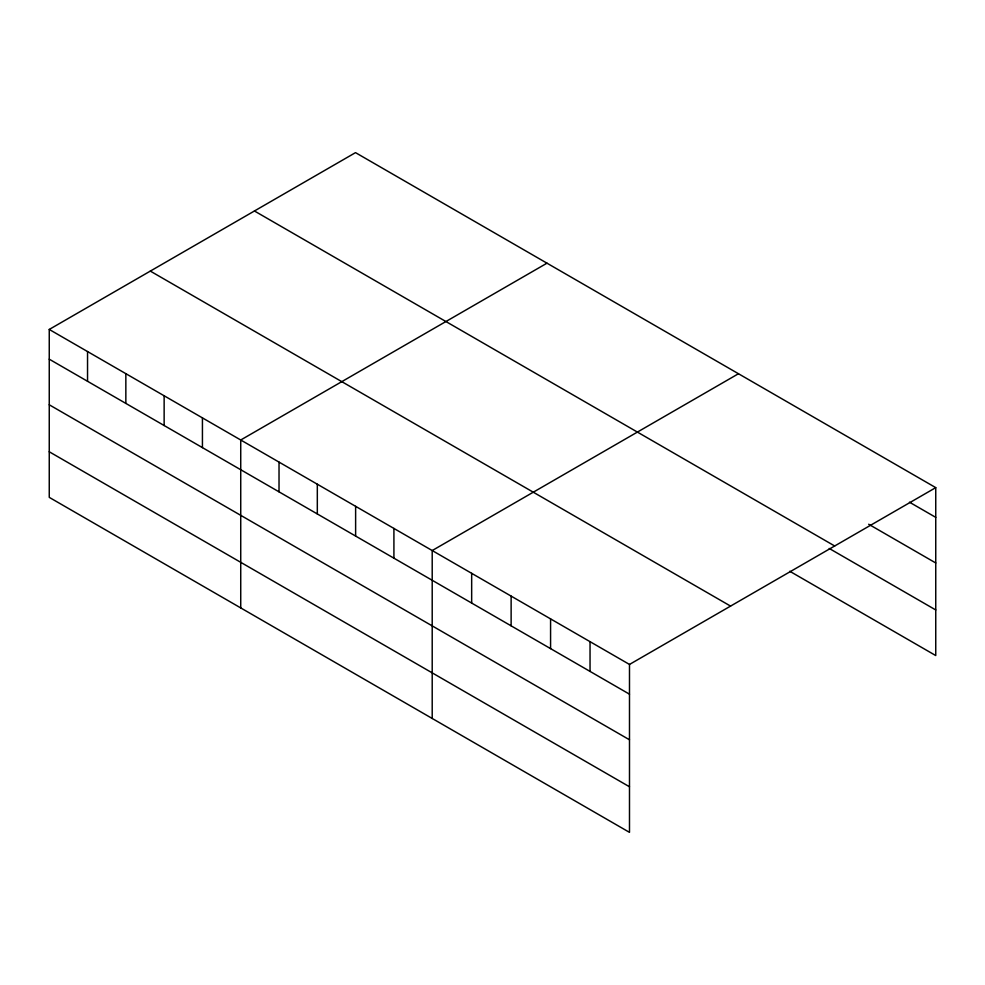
<?xml version="1.0" encoding="UTF-8"?>
<svg xmlns="http://www.w3.org/2000/svg" width="985" height="985" viewBox="0 0 985 985"><rect width="100%" height="100%" fill="white"/><g stroke="black" fill="none" stroke-linecap="round" stroke-linejoin="round"><path stroke-width="1.48" d="M49.25 329.446L629.489 664.444L629.489 832.362L49.25 497.363L49.25 329.446L355.511 152.638L935.75 487.637L935.75 655.554L789.761 571.263M546.983 263.18L240.734 440L240.734 607.917M738.467 373.734L432.206 550.553L432.206 718.471M629.489 664.444L935.75 487.637M909.45 502.178L935.75 517.359M868.671 524.242L935.75 562.964M254.438 210.987L834.689 545.986M829.222 548.448L935.75 609.949M150.311 271.097L730.562 606.095M49.25 359.18L629.489 694.179M49.25 404.786L629.489 739.784M49.25 451.77L629.489 786.769M590.04 641.666L590.04 671.401M550.578 618.888L550.578 648.622M511.129 596.11L511.129 625.844M471.667 573.332L471.667 603.054M393.914 528.44L393.914 558.175M355.622 506.327L355.622 536.062M317.318 484.214L317.318 513.948M279.026 462.113L279.026 491.835M202.43 417.886L202.43 447.621M164.138 395.785L164.138 425.508M125.846 373.672L125.846 403.394M87.542 351.559L87.542 381.293"/></g></svg>
